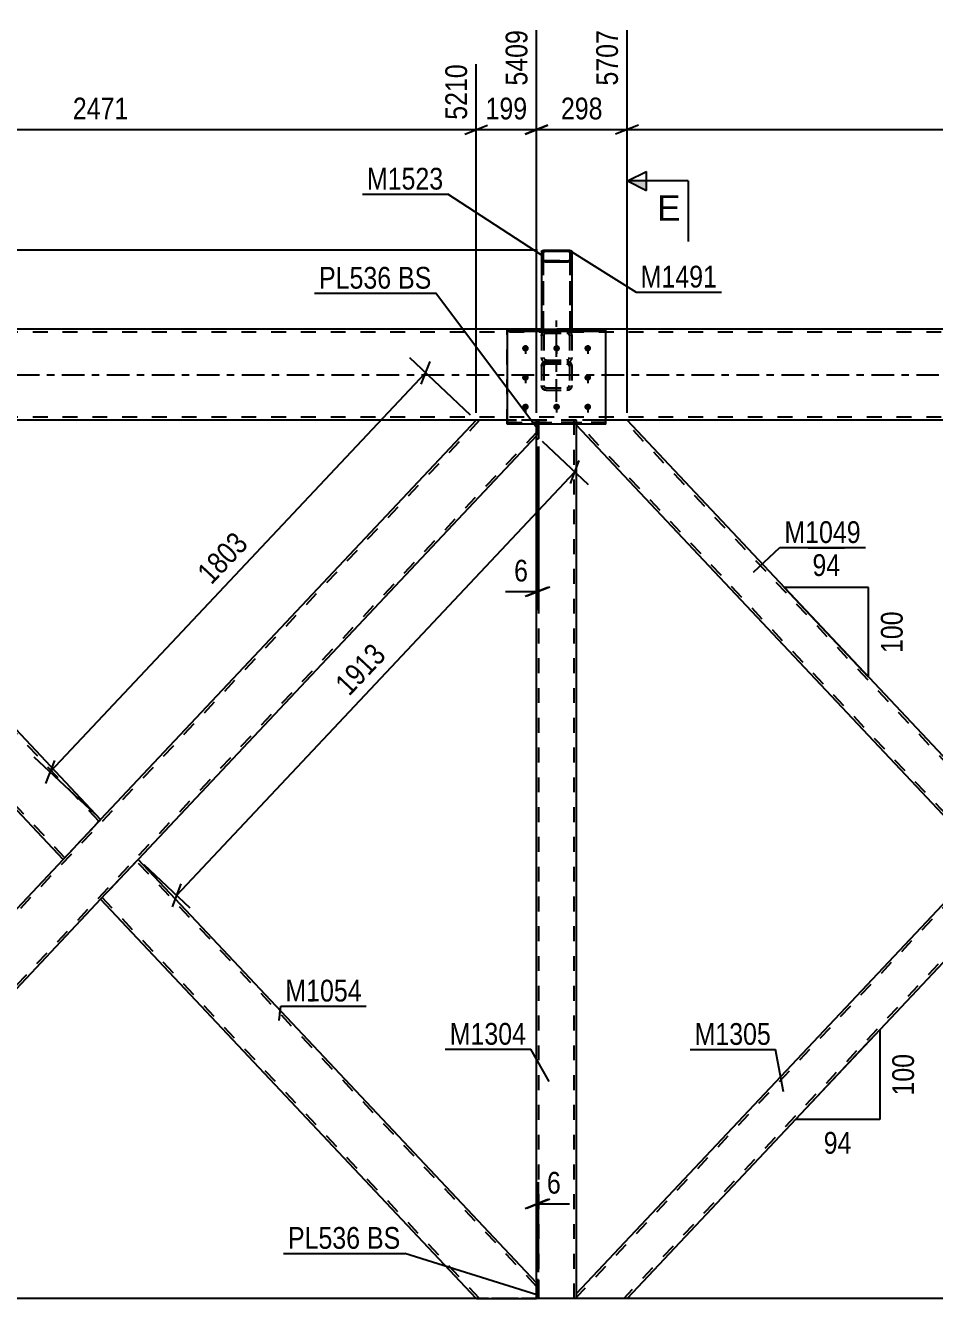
# Model space of a CAD drawing. Header units: millimetres. Extents: x -170 to 1019, y -677 to 164.
# Drawn here: x 149.1 to 268.7, y -121.6 to 46 of the extents above; entities that cross this region are included whole.
import ezdxf

# ---------------------------------------------------------------- set-up
doc = ezdxf.new("R2010")
doc.units = ezdxf.units.MM
for name, pattern in [('DXK_LINE_DOT2', [3.9198, 1.9599, -1.9599]), ('DXK_LINE_DOT3', [5.9187, 2.979, -0.9799, 0.9799, -0.9799]), ('DXK_LINE_DOT4', [0.9408, 0.4704, -0.4704])]:
    doc.linetypes.add(name, pattern=pattern)
doc.styles.add('Arial', font='ARIAL.TTF', dxfattribs={"height": 0.2})
doc.styles.add('Arial Narrow', font='ARIALN.TTF', dxfattribs={"height": 0.2})

# ---------------------------------------------------------------- blocks, each defined once
blk = doc.blocks.new('Part-570387359-7722 - 7578')
at = {"color": 7, "linetype": 'DXK_LINE_DOT2'}
for p, q in [((221.64, -6), (216.36, -6)), ((216.36, -8.46), (216.36, -6)), ((216.68, -121.6), (216.68, -6)), ((221.32, -121.6), (221.32, -6)), ((221.64, -6.66), (221.64, -6)), ((216.36, -121.6), (216.36, -119.14)), ((221.64, -121.6), (216.36, -121.6)), ((221.64, -121.6), (221.64, -120.94))]:
    blk.add_line(p, q, dxfattribs=at)
at = {"color": 2, "linetype": 'Continuous'}
for p, q in [((221.64, -120.94), (221.64, -6.66)), ((216.36, -119.14), (216.36, -8.46))]:
    blk.add_line(p, q, dxfattribs=at)
blk = doc.blocks.new('Part-570387359-7663 - 7578')
at = {"color": 7, "linetype": 'DXK_LINE_DOT2'}
for p, q in [((228.27, -6), (221.64, -6)), ((221.64, -6.48), (221.64, -6)), ((275.6, -63.57), (221.64, -6.19)), ((278.78, -60.18), (227.83, -6)), ((278.97, -59.98), (278.56, -60.41)), ((275.6, -63.57), (275.61, -63.55))]:
    blk.add_line(p, q, dxfattribs=at)
at = {"color": 2, "linetype": 'Continuous'}
for p, q in [((221.64, -6.66), (221.64, -6.48)), ((275.38, -63.8), (221.64, -6.66)), ((279, -59.95), (228.27, -6)), ((279, -59.95), (278.56, -60.41)), ((278.56, -60.41), (275.38, -63.8))]:
    blk.add_line(p, q, dxfattribs=at)
blk = doc.blocks.new('Part-570387359-7677 - 7578')
at = {"color": 2, "linetype": 'Continuous'}
for p, q in [((225.5, 5.95), (212.5, 5.95)), ((212.5, 5.95), (212.5, -6.48)), ((212.5, 5.73), (225.5, 5.73)), ((225.5, -6.48), (225.5, 5.95)), ((212.5, -6.48), (225.5, -6.48))]:
    blk.add_line(p, q, dxfattribs=at)
at = {"color": 7, "linetype": 'DXK_LINE_DOT2'}
blk.add_line((212.5, -6.27), (225.5, -6.27), dxfattribs=at)
blk = doc.blocks.new('Bolt-570387359-7678 - 7578')
at = {"linetype": 'Continuous'}
for points in [[(214.9, 3.89), (214.99, 3.88), (215.08, 3.85), (215.16, 3.81), (215.23, 3.75), (215.28, 3.68), (215.32, 3.6), (215.34, 3.52), (215.34, 3.43), (215.32, 3.35), (215.28, 3.27), (215.23, 3.2), (215.16, 3.14), (215.08, 3.1), (214.99, 3.07), (214.9, 3.06), (214.81, 3.07), (214.72, 3.1), (214.64, 3.14), (214.57, 3.2), (214.52, 3.27), (214.48, 3.35), (214.46, 3.43), (214.46, 3.52), (214.48, 3.6), (214.52, 3.68), (214.57, 3.75), (214.64, 3.81), (214.72, 3.85), (214.81, 3.88)], [(219, 3.89), (219.09, 3.88), (219.18, 3.85), (219.26, 3.81), (219.33, 3.75), (219.38, 3.68), (219.42, 3.6), (219.44, 3.52), (219.44, 3.43), (219.42, 3.35), (219.38, 3.27), (219.33, 3.2), (219.26, 3.14), (219.18, 3.1), (219.09, 3.07), (219, 3.06), (218.91, 3.07), (218.82, 3.1), (218.74, 3.14), (218.67, 3.2), (218.62, 3.27), (218.58, 3.35), (218.56, 3.43), (218.56, 3.52), (218.58, 3.6), (218.62, 3.68), (218.67, 3.75), (218.74, 3.81), (218.82, 3.85), (218.91, 3.88)], [(223.1, 3.89), (223.19, 3.88), (223.28, 3.85), (223.36, 3.81), (223.43, 3.75), (223.48, 3.68), (223.52, 3.6), (223.54, 3.52), (223.54, 3.43), (223.52, 3.35), (223.48, 3.27), (223.43, 3.2), (223.36, 3.14), (223.28, 3.1), (223.19, 3.07), (223.1, 3.06), (223.01, 3.07), (222.92, 3.1), (222.84, 3.14), (222.77, 3.2), (222.72, 3.27), (222.68, 3.35), (222.66, 3.43), (222.66, 3.52), (222.68, 3.6), (222.72, 3.68), (222.77, 3.75), (222.84, 3.81), (222.92, 3.85), (223.01, 3.88)], [(214.9, 0.04), (214.99, 0.03), (215.08, 0), (215.16, -0.04), (215.23, -0.1), (215.28, -0.17), (215.32, -0.25), (215.34, -0.33), (215.34, -0.42), (215.32, -0.5), (215.28, -0.58), (215.23, -0.65), (215.16, -0.71), (215.08, -0.75), (214.99, -0.78), (214.9, -0.79), (214.81, -0.78), (214.72, -0.75), (214.64, -0.71), (214.57, -0.65), (214.52, -0.58), (214.48, -0.5), (214.46, -0.42), (214.46, -0.33), (214.48, -0.25), (214.52, -0.17), (214.57, -0.1), (214.64, -0.04), (214.72, 0), (214.81, 0.03)], [(223.1, 0.04), (223.19, 0.03), (223.28, 0), (223.36, -0.04), (223.43, -0.1), (223.48, -0.17), (223.52, -0.25), (223.54, -0.33), (223.54, -0.42), (223.52, -0.5), (223.48, -0.58), (223.43, -0.65), (223.36, -0.71), (223.28, -0.75), (223.19, -0.78), (223.1, -0.79), (223.01, -0.78), (222.92, -0.75), (222.84, -0.71), (222.77, -0.65), (222.72, -0.58), (222.68, -0.5), (222.66, -0.42), (222.66, -0.33), (222.68, -0.25), (222.72, -0.17), (222.77, -0.1), (222.84, -0.04), (222.92, 0), (223.01, 0.03)], [(214.9, -3.82), (214.99, -3.83), (215.08, -3.85), (215.16, -3.89), (215.23, -3.95), (215.28, -4.02), (215.32, -4.1), (215.34, -4.19), (215.34, -4.27), (215.32, -4.36), (215.28, -4.44), (215.23, -4.51), (215.16, -4.56), (215.08, -4.61), (214.99, -4.63), (214.9, -4.64), (214.81, -4.63), (214.72, -4.61), (214.64, -4.56), (214.57, -4.51), (214.52, -4.44), (214.48, -4.36), (214.46, -4.27), (214.46, -4.19), (214.48, -4.1), (214.52, -4.02), (214.57, -3.95), (214.64, -3.89), (214.72, -3.85), (214.81, -3.83)], [(219, -3.82), (219.09, -3.83), (219.18, -3.85), (219.26, -3.89), (219.33, -3.95), (219.38, -4.02), (219.42, -4.1), (219.44, -4.19), (219.44, -4.27), (219.42, -4.36), (219.38, -4.44), (219.33, -4.51), (219.26, -4.56), (219.18, -4.61), (219.09, -4.63), (219, -4.64), (218.91, -4.63), (218.82, -4.61), (218.74, -4.56), (218.67, -4.51), (218.62, -4.44), (218.58, -4.36), (218.56, -4.27), (218.56, -4.19), (218.58, -4.1), (218.62, -4.02), (218.67, -3.95), (218.74, -3.89), (218.82, -3.85), (218.91, -3.83)], [(223.1, -3.82), (223.19, -3.83), (223.28, -3.85), (223.36, -3.89), (223.43, -3.95), (223.48, -4.02), (223.52, -4.1), (223.54, -4.19), (223.54, -4.27), (223.52, -4.36), (223.48, -4.44), (223.43, -4.51), (223.36, -4.56), (223.28, -4.61), (223.19, -4.63), (223.1, -4.64), (223.01, -4.63), (222.92, -4.61), (222.84, -4.56), (222.77, -4.51), (222.72, -4.44), (222.68, -4.36), (222.66, -4.27), (222.66, -4.19), (222.68, -4.1), (222.72, -4.02), (222.77, -3.95), (222.84, -3.89), (222.92, -3.85), (223.01, -3.83)]]:
    blk.add_hatch(color=1, dxfattribs=at).paths.add_polyline_path(points)
at = {"color": 1, "linetype": 'Continuous'}
for p, q in [((214.9, 3.87), (214.9, 2.74)), ((219, 3.87), (219, 2.74)), ((223.1, 3.87), (223.1, 2.74)), ((214.9, 0.02), (214.9, -1.12)), ((223.1, 0.02), (223.1, -1.12)), ((214.9, -3.83), (214.9, -4.97)), ((219, -3.83), (219, -4.97)), ((223.1, -3.83), (223.1, -4.97))]:
    blk.add_line(p, q, dxfattribs=at)
blk = doc.blocks.new('Part-570387359-7668 - 7578')
at = {"color": 7, "linetype": 'DXK_LINE_DOT2'}
for p, q in [((330.17, -6), (221.64, -121.41)), ((336.36, -6.19), (227.83, -121.6)), ((336.36, -6), (329.73, -6)), ((279, -59.95), (275.38, -63.8)), ((282.62, -63.8), (279, -67.65)), ((228.27, -121.6), (221.64, -121.6))]:
    blk.add_line(p, q, dxfattribs=at)
at = {"color": 2, "linetype": 'Continuous'}
for p, q in [((329.73, -6), (279, -59.95)), ((336.36, -6.66), (282.62, -63.8)), ((336.36, -6.66), (336.36, -6)), ((221.64, -120.94), (275.38, -63.8)), ((279, -67.65), (228.27, -121.6)), ((221.64, -121.6), (221.64, -120.94))]:
    blk.add_line(p, q, dxfattribs=at)
blk = doc.blocks.new('Part-570387359-7697 - 7578')
at = {"color": 7, "linetype": 'DXK_LINE_DOT2'}
for p, q in [((208.86, -6), (101.64, -120)), ((208.48, -6), (208.42, -6)), ((216.36, -6), (212.5, -6)), ((216.36, -6.48), (216.36, -6)), ((216.36, -7.59), (109.15, -121.6)), ((216.36, -8.06), (216.36, -7.13)), ((159, -58.55), (154.06, -63.8)), ((163.94, -63.8), (159, -69.05)), ((101.64, -121.6), (101.64, -119.54)), ((108.71, -121.6), (109.33, -121.6)), ((109.59, -121.6), (109.52, -121.6))]:
    blk.add_line(p, q, dxfattribs=at)
at = {"color": 2, "linetype": 'Continuous'}
for p, q in [((208.42, -6), (159, -58.55)), ((208.48, -6), (208.48, -6)), ((212.5, -6), (208.48, -6)), ((216.36, -7.13), (216.36, -6.48)), ((216.36, -8.06), (163.94, -63.8)), ((154.06, -63.8), (101.64, -119.54)), ((159, -69.05), (109.59, -121.6)), ((108.71, -121.6), (101.64, -121.6)), ((109.52, -121.6), (108.71, -121.6)), ((109.52, -121.6), (109.52, -121.6))]:
    blk.add_line(p, q, dxfattribs=at)
blk = doc.blocks.new('Part-570387359-7712 - 7578')
at = {"color": 2, "linetype": 'Continuous'}
for p, q in [((101.64, -6), (109.52, -6)), ((159, -58.55), (109.59, -6)), ((154.06, -63.8), (101.64, -8.06)), ((159, -58.55), (158.87, -58.68)), ((158.56, -59.01), (154.06, -63.8)), ((158.56, -59.01), (158.87, -58.68))]:
    blk.add_line(p, q, dxfattribs=at)
at = {"color": 7, "linetype": 'DXK_LINE_DOT2'}
for p, q in [((101.64, -8.06), (101.64, -6)), ((158.78, -58.78), (109.15, -6)), ((109.15, -6), (109.59, -6)), ((154.28, -63.57), (101.64, -7.59)), ((158.73, -58.83), (158.56, -59.01)), ((158.87, -58.68), (158.78, -58.78)), ((154.28, -63.57), (154.3, -63.55))]:
    blk.add_line(p, q, dxfattribs=at)
blk = doc.blocks.new('Part-570387359-7809 - 7578')
at = {"color": 7, "linetype": 'DXK_LINE_DOT2'}
for p, q in [((217, 5.14), (217.05, 5.41)), ((217, 5.14), (217, -1.44)), ((217.34, 5.28), (217.32, 5.14)), ((217.32, 5.14), (217.32, -1.44)), ((217.4, 5.77), (217.64, 5.83)), ((217.64, 5.49), (217.52, 5.46)), ((217.64, 5.83), (220.36, 5.83)), ((217.64, 5.49), (220.36, 5.49)), ((220.36, 5.83), (220.61, 5.77)), ((220.48, 5.46), (220.36, 5.49)), ((220.68, 5.14), (220.66, 5.28)), ((220.68, 5.14), (220.68, -1.44)), ((220.95, 5.41), (221, 5.14)), ((221, 5.14), (221, -1.44)), ((217.05, 1.99), (217, 2.25)), ((217.4, 1.68), (217.19, 1.55)), ((217.32, 2.25), (217.34, 2.12)), ((217.64, 1.72), (217.4, 1.68)), ((217.52, 1.94), (217.64, 1.91)), ((217.64, 1.91), (220.36, 1.91)), ((217.64, 1.72), (220.36, 1.72)), ((220.36, 1.91), (220.48, 1.94)), ((220.61, 1.68), (220.36, 1.72)), ((220.81, 1.55), (220.61, 1.68)), ((220.66, 2.12), (220.68, 2.25)), ((221, 2.25), (220.95, 1.99)), ((217.05, 1.35), (217, 1.12)), ((217.19, 1.55), (217.05, 1.35)), ((217.32, 1.12), (217.34, 1.24)), ((217.34, 1.24), (217.41, 1.33)), ((217.64, 1.57), (217.4, 1.62)), ((217.41, 1.33), (217.52, 1.4)), ((217.52, 1.4), (217.64, 1.42)), ((217.64, 1.57), (220.36, 1.57)), ((217.64, 1.42), (220.36, 1.42)), ((220.61, 1.62), (220.36, 1.57)), ((220.36, 1.42), (220.48, 1.4)), ((220.48, 1.4), (220.59, 1.33)), ((220.59, 1.33), (220.66, 1.24)), ((220.66, 1.24), (220.68, 1.12)), ((220.95, 1.35), (220.81, 1.55)), ((221, 1.12), (220.95, 1.35)), ((217, -1.44), (217.05, -1.67)), ((217.05, -1.67), (217.19, -1.86)), ((217.34, -1.55), (217.32, -1.44)), ((217.41, -1.65), (217.34, -1.55)), ((217.52, -1.71), (217.41, -1.65)), ((220.59, -1.65), (220.48, -1.71)), ((220.66, -1.55), (220.59, -1.65)), ((220.68, -1.44), (220.66, -1.55)), ((220.81, -1.86), (220.95, -1.67)), ((220.95, -1.67), (221, -1.44)), ((217.19, -1.86), (217.4, -1.99)), ((217.4, -1.99), (217.64, -2.04)), ((217.64, -1.74), (217.52, -1.71)), ((217.64, -1.74), (220.36, -1.74)), ((217.64, -2.04), (220.36, -2.04)), ((220.48, -1.71), (220.36, -1.74)), ((220.36, -2.04), (220.61, -1.99)), ((220.61, -1.99), (220.81, -1.86))]:
    blk.add_line(p, q, dxfattribs=at)
for centre, radius, start, end in [((217.67, 5.17), 0.662, 114.32, 159.2417), ((217.65, 5.16), 0.331, 114.32, 159.2417), ((220.35, 5.16), 0.331, 20.7583, 65.68), ((220.33, 5.17), 0.662, 20.7583, 65.68), ((217.67, 2.22), 0.662, 200.7583, 245.68), ((217.65, 2.24), 0.331, 200.7583, 245.68), ((220.35, 2.24), 0.331, 294.32, 339.2417), ((220.33, 2.22), 0.662, 294.32, 339.2417)]:
    blk.add_arc(centre, radius, start, end, dxfattribs=at)
blk = doc.blocks.new('Part-570387359-7849 - 7578')
at = {"color": 2, "linetype": 'Continuous'}
for p, q in [((159, -69.05), (163.94, -63.8)), ((216.36, -119.54), (163.94, -63.8)), ((208.42, -121.6), (159, -69.05)), ((216.36, -121.6), (216.36, -120.47)), ((208.48, -121.6), (216.36, -121.6))]:
    blk.add_line(p, q, dxfattribs=at)
at = {"color": 7, "linetype": 'DXK_LINE_DOT2'}
for p, q in [((216.36, -120), (163.72, -64.03)), ((159.22, -68.82), (159.24, -68.8)), ((208.86, -121.6), (159.22, -68.82)), ((216.36, -120.47), (216.36, -119.54)), ((208.48, -121.6), (208.42, -121.6))]:
    blk.add_line(p, q, dxfattribs=at)
blk = doc.blocks.new('Bolt-570387359-7867 - 7578')
at = {"color": 1, "linetype": 'DXK_LINE_DOT2'}
for p, q in [((214.9, 3.87), (214.9, 2.74)), ((219, 3.87), (219, 2.74)), ((223.1, 3.87), (223.1, 2.74)), ((214.9, 0.02), (214.9, -1.12)), ((223.1, 0.02), (223.1, -1.12)), ((214.9, -3.83), (214.9, -4.97)), ((219, -3.83), (219, -4.97)), ((223.1, -3.83), (223.1, -4.97))]:
    blk.add_line(p, q, dxfattribs=at)
blk = doc.blocks.new('Part-570387359-7907 - 7578')
at = {"color": 7, "linetype": 'DXK_LINE_DOT2'}
for p, q in [((216.36, -121.6), (216.36, -119.14)), ((216.6, -119.14), (216.36, -119.14)), ((216.6, -121.6), (216.6, -119.14)), ((216.6, -121.6), (216.36, -121.6))]:
    blk.add_line(p, q, dxfattribs=at)
blk = doc.blocks.new('Part-570387359-7912 - 7578')
at = {"color": 2, "linetype": 'Continuous'}
for p, q in [((216.6, -119.14), (216.36, -119.14)), ((216.36, -119.14), (216.36, -121.6)), ((216.6, -119.14), (216.6, -121.6)), ((216.6, -121.6), (216.36, -121.6))]:
    blk.add_line(p, q, dxfattribs=at)
blk = doc.blocks.new('Part-570387359-7917 - 7578')
at = {"color": 7, "linetype": 'DXK_LINE_DOT2'}
for p, q in [((216.36, -6), (216.6, -6)), ((216.36, -6), (216.36, -8.46)), ((216.6, -6), (216.6, -8.46)), ((216.36, -8.46), (216.6, -8.46))]:
    blk.add_line(p, q, dxfattribs=at)
blk = doc.blocks.new('Part-570387359-7922 - 7578')
at = {"color": 7, "linetype": 'DXK_LINE_DOT2'}
for p, q in [((216.6, -6), (216.36, -6)), ((216.36, -6.48), (216.36, -6)), ((216.6, -6.48), (216.6, -6))]:
    blk.add_line(p, q, dxfattribs=at)
at = {"color": 2, "linetype": 'Continuous'}
for p, q in [((216.36, -8.46), (216.36, -6.48)), ((216.6, -6.48), (216.6, -8.46)), ((216.6, -8.46), (216.36, -8.46))]:
    blk.add_line(p, q, dxfattribs=at)
blk = doc.blocks.new('Part-570387359-7927 - 7578')
at = {"color": 7, "linetype": 'DXK_LINE_DOT2'}
for p, q in [((798, -121.6), (-18.36, -121.6)), ((216.36, -121.6), (208.48, -121.6)), ((216.6, -121.6), (216.36, -121.6))]:
    blk.add_line(p, q, dxfattribs=at)
at = {"color": 2, "linetype": 'Continuous'}
for p, q in [((208.48, -121.6), (109.52, -121.6)), ((216.36, -121.6), (216.36, -121.6)), ((793.2, -121.6), (216.6, -121.6))]:
    blk.add_line(p, q, dxfattribs=at)
blk = doc.blocks.new('Part-570387359-7932 - 7578')
at = {"color": 2, "linetype": 'Continuous'}
for p, q in [((217, 6), (0, 6)), ((457, 6), (221, 6)), ((208.48, -6), (109.52, -6)), ((452.5, -6), (225.5, -6))]:
    blk.add_line(p, q, dxfattribs=at)
at = {"color": 7, "linetype": 'DXK_LINE_DOT2'}
for p, q in [((838, 5.6), (0, 5.6)), ((221, 6), (217, 6)), ((838, -5.6), (0, -5.6)), ((225.5, -6), (208.48, -6))]:
    blk.add_line(p, q, dxfattribs=at)
at = {"color": 7, "linetype": 'DXK_LINE_DOT3'}
blk.add_line((0, 0), (838, 0), dxfattribs=at)
blk = doc.blocks.new('Part-570387359-8056 - 7578')
at = {"color": 7, "linetype": 'DXK_LINE_DOT3'}
blk.add_line((219, -3.58), (219, 7.12), dxfattribs=at)
at = {"color": 7, "linetype": 'DXK_LINE_DOT2'}
for p, q in [((217.05, 5.41), (217, 5.14)), ((217, 5.14), (217, -1.44)), ((217.32, 5.14), (217.34, 5.27)), ((217.32, 5.14), (217.32, -1.44)), ((217.64, 5.83), (217.4, 5.77)), ((217.52, 5.46), (217.64, 5.48)), ((217.64, 5.83), (220.36, 5.83)), ((217.64, 5.48), (220.36, 5.48)), ((220.61, 5.77), (220.36, 5.83)), ((220.36, 5.48), (220.48, 5.46)), ((220.66, 5.27), (220.68, 5.14)), ((220.68, 5.14), (220.68, -1.44)), ((221, 5.14), (220.95, 5.41)), ((221, 5.14), (221, -1.44)), ((217, 2.25), (217.05, 1.99)), ((217.34, 2.12), (217.32, 2.25)), ((217.4, 1.68), (217.64, 1.72)), ((217.64, 1.91), (217.52, 1.94)), ((217.64, 1.91), (220.36, 1.91)), ((217.64, 1.72), (220.36, 1.72)), ((220.48, 1.94), (220.36, 1.91)), ((220.36, 1.72), (220.61, 1.68)), ((220.68, 2.25), (220.66, 2.12)), ((220.95, 1.99), (221, 2.25)), ((217, 1.12), (217.05, 1.35)), ((217.05, 1.35), (217.19, 1.55)), ((217.19, 1.55), (217.4, 1.68)), ((217.34, 1.23), (217.32, 1.12)), ((217.41, 1.33), (217.34, 1.23)), ((217.4, 1.62), (217.64, 1.57)), ((217.52, 1.4), (217.41, 1.33)), ((217.64, 1.42), (217.52, 1.4)), ((217.64, 1.57), (220.36, 1.57)), ((217.64, 1.42), (220.36, 1.42)), ((220.36, 1.57), (220.61, 1.62)), ((220.48, 1.4), (220.36, 1.42)), ((220.59, 1.33), (220.48, 1.4)), ((220.66, 1.23), (220.59, 1.33)), ((220.61, 1.68), (220.81, 1.55)), ((220.68, 1.12), (220.66, 1.23)), ((220.81, 1.55), (220.95, 1.35)), ((220.95, 1.35), (221, 1.12)), ((217.05, -1.67), (217, -1.44)), ((217.19, -1.86), (217.05, -1.67)), ((217.32, -1.44), (217.34, -1.55)), ((217.34, -1.55), (217.41, -1.65)), ((217.41, -1.65), (217.52, -1.71)), ((220.48, -1.71), (220.59, -1.65)), ((220.59, -1.65), (220.66, -1.55)), ((220.66, -1.55), (220.68, -1.44)), ((220.95, -1.67), (220.81, -1.86)), ((221, -1.44), (220.95, -1.67)), ((217.4, -1.99), (217.19, -1.86)), ((217.64, -2.04), (217.4, -1.99)), ((217.52, -1.71), (217.64, -1.74)), ((217.64, -1.74), (220.36, -1.74)), ((217.64, -2.04), (220.36, -2.04)), ((220.36, -1.74), (220.48, -1.71)), ((220.61, -1.99), (220.36, -2.04)), ((220.81, -1.86), (220.61, -1.99))]:
    blk.add_line(p, q, dxfattribs=at)
for centre, radius, start, end in [((217.67, 5.17), 0.662, 114.32, 159.2417), ((217.65, 5.16), 0.331, 114.32, 159.2417), ((220.35, 5.16), 0.331, 20.7583, 65.68), ((220.33, 5.17), 0.662, 20.7583, 65.68), ((217.67, 2.22), 0.662, 200.7583, 245.68), ((217.65, 2.24), 0.331, 200.7583, 245.68), ((220.35, 2.24), 0.331, 294.32, 339.2417), ((220.33, 2.22), 0.662, 294.32, 339.2417)]:
    blk.add_arc(centre, radius, start, end, dxfattribs=at)
blk = doc.blocks.new('Part-570387359-8059 - 7578')
at = {"color": 7, "linetype": 'DXK_LINE_DOT2'}
for p, q in [((212.5, -6.49), (212.5, 5.95)), ((212.5, 5.95), (225.5, 5.95)), ((212.5, 5.73), (225.5, 5.73)), ((225.5, -6.49), (225.5, 5.95)), ((225.5, -6.27), (212.5, -6.27)), ((225.5, -6.49), (212.5, -6.49))]:
    blk.add_line(p, q, dxfattribs=at)
blk = doc.blocks.new('Part-570387359-8066 - 7578')
at = {"color": 2, "linetype": 'Continuous'}
for p, q in [((217.04, 16.23), (217, 16.16)), ((217, 16.16), (217, 5.95)), ((217.14, 16.28), (217.04, 16.23)), ((217.3, 16.32), (217.14, 16.28)), ((217.24, 16.16), (217.26, 16.19)), ((217.24, 16.16), (217.24, 15.05)), ((217.26, 16.19), (217.31, 16.22)), ((217.48, 16.33), (217.3, 16.32)), ((217.31, 16.22), (217.39, 16.24)), ((217.39, 16.24), (217.48, 16.25)), ((217.48, 16.33), (220.52, 16.33)), ((217.48, 16.25), (220.52, 16.25)), ((220.7, 16.32), (220.52, 16.33)), ((220.52, 16.25), (220.61, 16.24)), ((220.61, 16.24), (220.69, 16.22)), ((220.69, 16.22), (220.74, 16.19)), ((220.86, 16.28), (220.7, 16.32)), ((220.74, 16.19), (220.76, 16.16)), ((220.76, 16.16), (220.76, 15.05)), ((220.96, 16.23), (220.86, 16.28)), ((221, 16.16), (220.96, 16.23)), ((221, 16.16), (221, 5.95)), ((217, 15.05), (217.04, 14.99)), ((217.04, 14.99), (217.14, 14.93)), ((217.14, 14.93), (217.3, 14.89)), ((217.26, 15.02), (217.24, 15.05)), ((217.31, 14.99), (217.26, 15.02)), ((217.3, 14.89), (217.48, 14.88)), ((217.39, 14.97), (217.31, 14.99)), ((217.48, 14.97), (217.39, 14.97)), ((217.48, 14.97), (220.52, 14.97)), ((217.48, 14.88), (220.52, 14.88)), ((220.61, 14.97), (220.52, 14.97)), ((220.52, 14.88), (220.7, 14.89)), ((220.69, 14.99), (220.61, 14.97)), ((220.74, 15.02), (220.69, 14.99)), ((220.7, 14.89), (220.86, 14.93)), ((220.76, 15.05), (220.74, 15.02)), ((220.86, 14.93), (220.96, 14.99)), ((220.96, 14.99), (221, 15.05))]:
    blk.add_line(p, q, dxfattribs=at)
at = {"color": 7, "linetype": 'DXK_LINE_DOT2'}
for p, q in [((217.24, 15.05), (217.24, 5.69)), ((220.76, 15.05), (220.76, 5.69)), ((221, 6), (217, 6)), ((217, 5.95), (217, 5.69)), ((217, 5.83), (217.24, 5.83)), ((217.04, 5.62), (217, 5.69)), ((217.14, 5.56), (217.04, 5.62)), ((217.3, 5.53), (217.14, 5.56)), ((217.24, 5.69), (217.26, 5.65)), ((217.26, 5.65), (217.31, 5.63)), ((217.48, 5.51), (217.3, 5.53)), ((217.31, 5.63), (217.39, 5.61)), ((217.39, 5.61), (217.48, 5.6)), ((217.48, 5.6), (220.52, 5.6)), ((217.48, 5.51), (220.52, 5.51)), ((220.52, 5.6), (220.61, 5.61)), ((220.7, 5.53), (220.52, 5.51)), ((220.61, 5.61), (220.69, 5.63)), ((220.69, 5.63), (220.74, 5.65)), ((220.86, 5.56), (220.7, 5.53)), ((220.74, 5.65), (220.76, 5.69)), ((220.76, 5.83), (221, 5.83)), ((220.96, 5.62), (220.86, 5.56)), ((221, 5.69), (220.96, 5.62)), ((221, 5.95), (221, 5.69))]:
    blk.add_line(p, q, dxfattribs=at)
blk = doc.blocks.new('Part-570387359-8071 - 7578')
at = {"color": 2, "linetype": 'Continuous'}
for p, q in [((217, 16.22), (217.04, 16.29)), ((217, 16.22), (217, 6)), ((217.04, 16.29), (217.14, 16.35)), ((217.14, 16.35), (217.3, 16.38)), ((217.3, 16.38), (217.48, 16.4)), ((217.48, 16.4), (220.52, 16.4)), ((220.52, 16.4), (220.7, 16.38)), ((220.7, 16.38), (220.86, 16.35)), ((220.86, 16.35), (220.96, 16.29)), ((220.96, 16.29), (221, 16.22)), ((221, 16.22), (221, 16.16))]:
    blk.add_line(p, q, dxfattribs=at)
at = {"color": 7, "linetype": 'DXK_LINE_DOT2'}
for p, q in [((217.04, 15.05), (217, 15.12)), ((217.26, 16.26), (217.24, 16.22)), ((217.24, 16.22), (217.24, 5.68)), ((217.24, 15.12), (217.26, 15.08)), ((217.31, 16.28), (217.26, 16.26)), ((217.26, 15.08), (217.31, 15.05)), ((217.39, 16.3), (217.31, 16.28)), ((217.48, 16.31), (217.39, 16.3)), ((217.48, 16.31), (220.52, 16.31)), ((220.61, 16.3), (220.52, 16.31)), ((220.69, 16.28), (220.61, 16.3)), ((220.74, 16.26), (220.69, 16.28)), ((220.69, 15.05), (220.74, 15.08)), ((220.76, 16.22), (220.74, 16.26)), ((220.74, 15.08), (220.76, 15.12)), ((220.76, 16.22), (220.76, 5.68)), ((221, 15.12), (220.96, 15.05)), ((221, 16.16), (221, 5.68)), ((217.14, 14.99), (217.04, 15.05)), ((217.3, 14.95), (217.14, 14.99)), ((217.48, 14.94), (217.3, 14.95)), ((217.31, 15.05), (217.39, 15.04)), ((217.39, 15.04), (217.48, 15.03)), ((217.48, 15.03), (220.52, 15.03)), ((217.48, 14.94), (220.52, 14.94)), ((220.52, 15.03), (220.61, 15.04)), ((220.7, 14.95), (220.52, 14.94)), ((220.61, 15.04), (220.69, 15.05)), ((220.86, 14.99), (220.7, 14.95)), ((220.96, 15.05), (220.86, 14.99)), ((221, 6), (217, 6)), ((217, 6), (217, 5.68)), ((217, 5.83), (217.24, 5.83)), ((217, 5.68), (217.04, 5.61)), ((217.04, 5.61), (217.14, 5.56)), ((217.14, 5.56), (217.3, 5.52)), ((217.26, 5.65), (217.24, 5.68)), ((217.31, 5.62), (217.26, 5.65)), ((217.3, 5.52), (217.48, 5.51)), ((217.39, 5.6), (217.31, 5.62)), ((217.48, 5.59), (217.39, 5.6)), ((217.48, 5.59), (220.52, 5.59)), ((217.48, 5.51), (220.52, 5.51)), ((220.61, 5.6), (220.52, 5.59)), ((220.52, 5.51), (220.7, 5.52)), ((220.69, 5.62), (220.61, 5.6)), ((220.74, 5.65), (220.69, 5.62)), ((220.7, 5.52), (220.86, 5.56)), ((220.76, 5.68), (220.74, 5.65)), ((220.76, 5.83), (221, 5.83)), ((220.86, 5.56), (220.96, 5.61)), ((220.96, 5.61), (221, 5.68))]:
    blk.add_line(p, q, dxfattribs=at)
blk = doc.blocks.new('StraightDimension-570387359-8756 - 7578')
at = {"color": 7, "linetype": 'Continuous'}
for p, q in [((216.36, -5), (216.36, 45.37)), ((228.27, -5), (228.27, 45.37)), ((214.86, 31.66), (217.86, 32.86)), ((216.36, 32.26), (228.27, 32.26)), ((229.77, 32.86), (226.77, 31.66))]:
    blk.add_line(p, q, dxfattribs=at)
at = {"color": 0}
blk.add_wipeout([(225.66, 33.01), (225.66, 37.21), (218.97, 37.21), (218.97, 33.01)], dxfattribs=at)
at = {"color": 3, "style": 'Arial Narrow'}
blk.add_text('298', height=2.863, dxfattribs=at).set_placement((219.57, 33.61))
at = {"color": 0, "linetype": 'Continuous'}
blk.add_wipeout([(227.67, 45.97), (223.47, 45.97), (223.47, 37.46), (227.67, 37.46)], dxfattribs=at)
at = {"color": 3, "linetype": 'Continuous', "style": 'Arial Narrow'}
blk.add_text('5707', height=2.863, rotation=90.0002, dxfattribs=at).set_placement((227.07, 38.06))
blk = doc.blocks.new('StraightDimension-570387359-8456 - 7578')
at = {"color": 7, "linetype": 'Continuous'}
blk.add_line((216.48, 16.4), (-70.52, 16.4), dxfattribs=at)
blk = doc.blocks.new('StraightDimension-570387359-8108 - 7578')
at = {"color": 7, "linetype": 'Continuous'}
for p, q in [((216.36, -118.14), (216.36, -106.29)), ((216.6, -118.14), (216.6, -106.29)), ((214.86, -109.74), (217.86, -108.54)), ((218.1, -108.54), (215.1, -109.74)), ((216.36, -109.14), (216.6, -109.14))]:
    blk.add_line(p, q, dxfattribs=at)
at = {"color": 0}
blk.add_wipeout([(220.15, -108.39), (220.15, -104.19), (217.13, -104.19), (217.13, -108.39)], dxfattribs=at)
at = {"color": 7, "linetype": 'Continuous'}
blk.add_line((216.6, -109.14), (220.68, -109.14), dxfattribs=at)
blk.add_line((216.6, -109.14), (220.68, -109.14), dxfattribs=at)
at = {"color": 3, "style": 'Arial Narrow'}
blk.add_text('6', height=2.86, dxfattribs=at).set_placement((217.73, -107.79))
blk = doc.blocks.new('AngleDimension-570387359-19921 - 7578')
at = {"color": 7, "linetype": 'Continuous'}
for p, q in [((248.95, -27.99), (248.95, -27.99)), ((260.04, -27.99), (248.95, -27.99)), ((260.04, -39.79), (248.95, -27.99)), ((260.04, -39.79), (260.04, -27.99))]:
    blk.add_line(p, q, dxfattribs=at)
at = {"color": 0}
for points in [[(256.92, -27.09), (256.92, -22.89), (252.07, -22.89), (252.07, -27.09)], [(265.14, -30.55), (260.94, -30.55), (260.94, -37.23), (265.14, -37.23)]]:
    blk.add_wipeout(points, dxfattribs=at)
at = {"color": 3, "style": 'Arial Narrow'}
blk.add_text('94', height=2.863, dxfattribs=at).set_placement((252.67, -26.49))
blk.add_text('100', height=2.863, rotation=90.0002, dxfattribs=at).set_placement((264.54, -36.63))
blk = doc.blocks.new('StraightDimension-570387359-8226 - 7578')
at = {"color": 7, "linetype": 'Continuous'}
for p, q in [((216.36, -9.46), (216.36, -30.97)), ((216.6, -9.46), (216.6, -30.97)), ((214.86, -29.17), (217.86, -27.97)), ((218.1, -27.97), (215.1, -29.17)), ((216.36, -28.57), (216.6, -28.57))]:
    blk.add_line(p, q, dxfattribs=at)
at = {"color": 0}
blk.add_wipeout([(215.84, -27.82), (215.84, -23.62), (212.81, -23.62), (212.81, -27.82)], dxfattribs=at)
at = {"color": 7, "linetype": 'Continuous'}
blk.add_line((216.36, -28.57), (212.28, -28.57), dxfattribs=at)
blk.add_line((216.36, -28.57), (212.28, -28.57), dxfattribs=at)
at = {"color": 3, "style": 'Arial Narrow'}
blk.add_text('6', height=2.86, dxfattribs=at).set_placement((213.41, -27.22))
blk = doc.blocks.new('StraightDimension-570387359-8755 - 7578')
at = {"color": 7, "linetype": 'Continuous'}
for p, q in [((228.27, -5), (228.27, 45.37)), ((329.73, -5), (329.73, 40.87)), ((229.77, 32.86), (226.77, 31.66)), ((228.27, 32.26), (329.73, 32.26)), ((328.23, 31.66), (331.23, 32.86))]:
    blk.add_line(p, q, dxfattribs=at)
at = {"color": 0, "linetype": 'Continuous'}
blk.add_wipeout([(329.13, 41.47), (324.93, 41.47), (324.93, 32.96), (329.13, 32.96)], dxfattribs=at)
at = {"color": 0}
blk.add_wipeout([(283.26, 33.01), (283.26, 37.21), (274.74, 37.21), (274.74, 33.01)], dxfattribs=at)
at = {"color": 3, "linetype": 'Continuous', "style": 'Arial Narrow'}
blk.add_text('8243', height=2.863, rotation=90.0002, dxfattribs=at).set_placement((328.53, 33.56))
at = {"color": 3, "style": 'Arial Narrow'}
blk.add_text('2537', height=2.863, dxfattribs=at).set_placement((275.34, 33.61))
blk = doc.blocks.new('StraightDimension-570387359-8757 - 7578')
at = {"color": 7, "linetype": 'Continuous'}
for p, q in [((216.36, -5), (216.36, 45.37)), ((208.42, -5), (208.42, 40.87)), ((206.92, 31.66), (209.92, 32.86)), ((208.42, 32.26), (216.36, 32.26)), ((217.86, 32.86), (214.86, 31.66))]:
    blk.add_line(p, q, dxfattribs=at)
at = {"color": 0}
blk.add_wipeout([(215.73, 33.01), (215.73, 37.21), (209.05, 37.21), (209.05, 33.01)], dxfattribs=at)
at = {"color": 3, "style": 'Arial Narrow'}
blk.add_text('199', height=2.863, dxfattribs=at).set_placement((209.65, 33.61))
at = {"color": 0, "linetype": 'Continuous'}
blk.add_wipeout([(215.76, 45.97), (211.56, 45.97), (211.56, 37.46), (215.76, 37.46)], dxfattribs=at)
at = {"color": 3, "linetype": 'Continuous', "style": 'Arial Narrow'}
blk.add_text('5409', height=2.863, rotation=90.0002, dxfattribs=at).set_placement((215.16, 38.06))
blk = doc.blocks.new('StraightDimension-570387359-8758 - 7578')
at = {"color": 7, "linetype": 'Continuous'}
for p, q in [((109.59, -5), (109.59, 45.37)), ((208.42, -5), (208.42, 40.87)), ((111.09, 32.86), (108.09, 31.66)), ((109.59, 32.26), (208.42, 32.26)), ((206.92, 31.66), (209.92, 32.86))]:
    blk.add_line(p, q, dxfattribs=at)
at = {"color": 0, "linetype": 'Continuous'}
blk.add_wipeout([(207.82, 41.47), (203.62, 41.47), (203.62, 32.96), (207.82, 32.96)], dxfattribs=at)
at = {"color": 0}
blk.add_wipeout([(163.26, 33.01), (163.26, 37.21), (154.74, 37.21), (154.74, 33.01)], dxfattribs=at)
at = {"color": 3, "linetype": 'Continuous', "style": 'Arial Narrow'}
blk.add_text('5210', height=2.863, rotation=90.0002, dxfattribs=at).set_placement((207.22, 33.56))
at = {"color": 3, "style": 'Arial Narrow'}
blk.add_text('2471', height=2.863, dxfattribs=at).set_placement((155.34, 33.61))
blk = doc.blocks.new('StraightDimension-570387359-9171 - 7578')
at = {"color": 7, "linetype": 'Continuous'}
for p, q in [((217.09, -8.75), (223.15, -14.44)), ((220.81, -14.3), (221.99, -11.3)), ((168.98, -68.54), (221.4, -12.8)), ((164.67, -64.49), (170.73, -70.18)), ((169.57, -67.03), (168.39, -70.04))]:
    blk.add_line(p, q, dxfattribs=at)
at = {"color": 0}
blk.add_wipeout([(197.56, -37.06), (194.5, -34.18), (188.67, -40.38), (191.73, -43.26)], dxfattribs=at)
at = {"color": 3, "style": 'Arial Narrow'}
blk.add_text('1913', height=2.863, rotation=46.7591, dxfattribs=at).set_placement((191.7, -42.41))
blk = doc.blocks.new('StraightDimension-570387359-9186 - 7578')
at = {"color": 7, "linetype": 'Continuous'}
for p, q in [((207.69, -5.31), (199.68, 2.21)), ((201.17, -1.24), (202.35, 1.76)), ((152.34, -52.28), (201.76, 0.26)), ((158.27, -57.86), (150.27, -50.33)), ((152.93, -50.78), (151.75, -53.79))]:
    blk.add_line(p, q, dxfattribs=at)
at = {"color": 0}
blk.add_wipeout([(179.42, -22.4), (176.36, -19.52), (170.53, -25.72), (173.59, -28.6)], dxfattribs=at)
at = {"color": 3, "style": 'Arial Narrow'}
blk.add_text('1803', height=2.863, rotation=46.7591, dxfattribs=at).set_placement((173.56, -27.75))
blk = doc.blocks.new('AngleDimension-570387359-19919 - 7578')
at = {"color": 7, "linetype": 'Continuous'}
for p, q in [((261.53, -86.24), (250.43, -98.04)), ((261.53, -86.24), (261.53, -98.04)), ((260.37, -87.47), (250.43, -98.04)), ((261.53, -98.04), (250.43, -98.04))]:
    blk.add_line(p, q, dxfattribs=at)
at = {"color": 0}
for points in [[(266.63, -88.79), (262.43, -88.79), (262.43, -95.48), (266.63, -95.48)], [(258.4, -103.14), (258.4, -98.94), (253.55, -98.94), (253.55, -103.14)]]:
    blk.add_wipeout(points, dxfattribs=at)
at = {"color": 3, "style": 'Arial Narrow'}
blk.add_text('100', height=2.863, rotation=90.0002, dxfattribs=at).set_placement((266.03, -94.88))
blk.add_text('94', height=2.863, dxfattribs=at).set_placement((254.15, -102.54))
blk = doc.blocks.new('Mark-570387359-7608 - 7578')
at = {"color": 0}
blk.add_wipeout([(193.36, -82.5), (193.36, -79.5), (183.31, -79.5), (183.31, -82.5)], dxfattribs=at)
blk.add_wipeout([(193.36, -82.5), (193.36, -79.5), (183.31, -79.5), (183.31, -82.5)], dxfattribs=at)
at = {"color": 30, "linetype": 'DXK_LINE_DOT4'}
for p, q in [((182.48, -84.99), (182.71, -83.1)), ((182.71, -83.1), (193.96, -83.1))]:
    blk.add_line(p, q, dxfattribs=at)
at = {"color": 3, "style": 'Arial Narrow'}
blk.add_text('BC367', height=2.863, dxfattribs=at).set_placement((183.31, -82.5))
blk = doc.blocks.new('Mark-570387359-7659 - 7578')
at = {"color": 0}
blk.add_wipeout([(259.04, -22.15), (259.04, -19.15), (248.98, -19.15), (248.98, -22.15)], dxfattribs=at)
blk.add_wipeout([(259.04, -22.15), (259.04, -19.15), (248.98, -19.15), (248.98, -22.15)], dxfattribs=at)
at = {"color": 30, "linetype": 'Continuous'}
for p, q in [((244.91, -25.99), (248.38, -22.75)), ((248.38, -22.75), (259.64, -22.75))]:
    blk.add_line(p, q, dxfattribs=at)
at = {"color": 3, "style": 'Arial Narrow'}
blk.add_text('M1049', height=2.863, dxfattribs=at).set_placement((248.98, -22.15))
blk = doc.blocks.new('Mark-570387359-7664 - 7578')
at = {"color": 0}
blk.add_wipeout([(247.21, -88.21), (247.21, -85.21), (237.16, -85.21), (237.16, -88.21)], dxfattribs=at)
blk.add_wipeout([(247.21, -88.21), (247.21, -85.21), (237.16, -85.21), (237.16, -88.21)], dxfattribs=at)
at = {"color": 30, "linetype": 'Continuous'}
for p in [(236.56, -88.81), (248.87, -94.38)]:
    blk.add_line(p, (247.81, -88.81), dxfattribs=at)
at = {"color": 3, "style": 'Arial Narrow'}
blk.add_text('M1305', height=2.863, dxfattribs=at).set_placement((237.16, -88.21))
blk = doc.blocks.new('Mark-570387359-7718 - 7578')
at = {"color": 0}
blk.add_wipeout([(215, -88.19), (215, -85.19), (204.94, -85.19), (204.94, -88.19)], dxfattribs=at)
blk.add_wipeout([(215, -88.19), (215, -85.19), (204.94, -85.19), (204.94, -88.19)], dxfattribs=at)
at = {"color": 30, "linetype": 'Continuous'}
for p in [(204.34, -88.79), (218.01, -93.03)]:
    blk.add_line(p, (215.6, -88.79), dxfattribs=at)
at = {"color": 3, "style": 'Arial Narrow'}
blk.add_text('M1304', height=2.863, dxfattribs=at).set_placement((204.94, -88.19))
blk = doc.blocks.new('Mark-570387359-7845 - 7578')
at = {"color": 0}
blk.add_wipeout([(193.36, -82.5), (193.36, -79.5), (183.31, -79.5), (183.31, -82.5)], dxfattribs=at)
blk.add_wipeout([(193.36, -82.5), (193.36, -79.5), (183.31, -79.5), (183.31, -82.5)], dxfattribs=at)
at = {"color": 30, "linetype": 'Continuous'}
for p, q in [((182.48, -84.99), (182.71, -83.1)), ((182.71, -83.1), (193.96, -83.1))]:
    blk.add_line(p, q, dxfattribs=at)
at = {"color": 3, "style": 'Arial Narrow'}
blk.add_text('M1054', height=2.863, dxfattribs=at).set_placement((183.31, -82.5))
blk = doc.blocks.new('SectionMark-570387359-9545 - 7578')
at = {"linetype": 'Continuous'}
blk.add_hatch(color=6, dxfattribs=at).paths.add_polyline_path([(230.82, 25.52), (230.82, 24.27), (228.32, 25.52)])
at = {"color": 6, "linetype": 'Continuous'}
for p, q in [((228.32, 25.52), (230.82, 26.77)), ((236.32, 25.52), (228.32, 25.52)), ((228.32, 25.52), (230.82, 24.27)), ((230.82, 24.27), (230.82, 26.77)), ((236.32, 25.52), (236.32, 17.52))]:
    blk.add_line(p, q, dxfattribs=at)
at = {"color": 0, "linetype": 'Continuous'}
blk.add_wipeout([(235.32, 20.27), (235.32, 23.77), (232.21, 23.77), (232.21, 20.27)], dxfattribs=at)
at = {"color": 3, "linetype": 'Continuous', "style": 'Arial'}
blk.add_text('E', height=3.34, dxfattribs=at).set_placement((232.21, 20.27))
blk = doc.blocks.new('Mark-570387359-8062 - 7578')
at = {"color": 0}
blk.add_wipeout([(204.09, 24.37), (204.09, 27.37), (194.04, 27.37), (194.04, 24.37)], dxfattribs=at)
blk.add_wipeout([(204.09, 24.37), (204.09, 27.37), (194.04, 27.37), (194.04, 24.37)], dxfattribs=at)
at = {"color": 30, "linetype": 'Continuous'}
for p in [(193.44, 23.77), (217.11, 15.7)]:
    blk.add_line(p, (204.69, 23.77), dxfattribs=at)
at = {"color": 3, "style": 'Arial Narrow'}
blk.add_text('M1523', height=2.863, dxfattribs=at).set_placement((194.04, 24.37))
blk = doc.blocks.new('Mark-570387359-8067 - 7578')
at = {"color": 0}
blk.add_wipeout([(240.12, 11.48), (240.12, 14.48), (230.07, 14.48), (230.07, 11.48)], dxfattribs=at)
blk.add_wipeout([(240.12, 11.48), (240.12, 14.48), (230.07, 14.48), (230.07, 11.48)], dxfattribs=at)
at = {"color": 30, "linetype": 'Continuous'}
for p, q in [((220.67, 16.4), (229.47, 10.88)), ((229.47, 10.88), (240.72, 10.88))]:
    blk.add_line(p, q, dxfattribs=at)
at = {"color": 3, "style": 'Arial Narrow'}
blk.add_text('M1491', height=2.863, dxfattribs=at).set_placement((230.07, 11.48))
blk = doc.blocks.new('MarkSet-570387359-9626 - 7578')
at = {"color": 0}
for points in [[(193.15, -115.05), (193.15, -112.05), (183.65, -112.05), (183.65, -115.05)], [(198.44, -115.05), (198.44, -112.05), (194.05, -112.05), (194.05, -115.05)]]:
    blk.add_wipeout(points, dxfattribs=at)
for points in [[(193.15, -115.05), (193.15, -112.05), (183.65, -112.05), (183.65, -115.05)], [(198.44, -115.05), (198.44, -112.05), (194.05, -112.05), (194.05, -115.05)]]:
    blk.add_wipeout(points, dxfattribs=at)
at = {"color": 30, "linetype": 'Continuous'}
for p in [(183.05, -115.65), (216.42, -121.1)]:
    blk.add_line(p, (199.04, -115.65), dxfattribs=at)
at = {"color": 3, "style": 'Arial Narrow'}
for s, p in [('PL536', (183.65, -115.05)), ('BS', (194.05, -115.05))]:
    blk.add_text(s, height=2.863, dxfattribs=at).set_placement(p)
blk = doc.blocks.new('MarkSet-570387359-9656 - 7578')
at = {"color": 0}
for points in [[(197.24, 11.33), (197.24, 14.33), (187.74, 14.33), (187.74, 11.33)], [(202.52, 11.33), (202.52, 14.33), (198.14, 14.33), (198.14, 11.33)]]:
    blk.add_wipeout(points, dxfattribs=at)
for points in [[(197.24, 11.33), (197.24, 14.33), (187.74, 14.33), (187.74, 11.33)], [(202.52, 11.33), (202.52, 14.33), (198.14, 14.33), (198.14, 11.33)]]:
    blk.add_wipeout(points, dxfattribs=at)
at = {"color": 30, "linetype": 'Continuous'}
for p in [(187.14, 10.73), (216.36, -6.94)]:
    blk.add_line(p, (203.12, 10.73), dxfattribs=at)
at = {"color": 3, "style": 'Arial Narrow'}
for s, p in [('PL536', (187.74, 11.33)), ('BS', (198.14, 11.33))]:
    blk.add_text(s, height=2.863, dxfattribs=at).set_placement(p)

msp = doc.modelspace()

# ---------------------------------------------------------------- block references
for name in ['Part-570387359-8071 - 7578', 'Part-570387359-8066 - 7578', 'Part-570387359-7932 - 7578', 'Part-570387359-8056 - 7578', 'Part-570387359-7677 - 7578', 'Part-570387359-8059 - 7578', 'Part-570387359-7809 - 7578', 'Bolt-570387359-7678 - 7578', 'Bolt-570387359-7867 - 7578', 'Part-570387359-7697 - 7578', 'Part-570387359-7712 - 7578', 'Part-570387359-7722 - 7578', 'Part-570387359-7917 - 7578', 'Part-570387359-7922 - 7578', 'Part-570387359-7663 - 7578', 'Part-570387359-7668 - 7578', 'Part-570387359-7849 - 7578', 'Part-570387359-7907 - 7578', 'Part-570387359-7912 - 7578', 'Part-570387359-7927 - 7578']:
    msp.add_blockref(name, (0, 0))

# ---------------------------------------------------------------- next in the draw order: block references
for name in ['StraightDimension-570387359-8756 - 7578', 'AngleDimension-570387359-19921 - 7578', 'Mark-570387359-7664 - 7578', 'AngleDimension-570387359-19919 - 7578']:
    msp.add_blockref(name, (0, 0))

# ---------------------------------------------------------------- next in the draw order: block references
for name in ['StraightDimension-570387359-8755 - 7578', 'StraightDimension-570387359-8456 - 7578', 'Mark-570387359-7659 - 7578']:
    msp.add_blockref(name, (0, 0))

# ---------------------------------------------------------------- next in the draw order: block references
for name in ['StraightDimension-570387359-8757 - 7578', 'SectionMark-570387359-9545 - 7578', 'StraightDimension-570387359-8226 - 7578', 'Mark-570387359-7608 - 7578', 'Mark-570387359-7718 - 7578', 'StraightDimension-570387359-8108 - 7578']:
    msp.add_blockref(name, (0, 0))

# ---------------------------------------------------------------- next in the draw order: block references
for name in ['StraightDimension-570387359-8758 - 7578', 'Mark-570387359-8067 - 7578', 'StraightDimension-570387359-9171 - 7578', 'Mark-570387359-7845 - 7578', 'MarkSet-570387359-9626 - 7578']:
    msp.add_blockref(name, (0, 0))

# ---------------------------------------------------------------- next in the draw order: block references
for name in ['Mark-570387359-8062 - 7578', 'StraightDimension-570387359-9186 - 7578']:
    msp.add_blockref(name, (0, 0))

# ---------------------------------------------------------------- next in the draw order: block references
msp.add_blockref('MarkSet-570387359-9656 - 7578', (0, 0))

doc.saveas('drawing.dxf')
